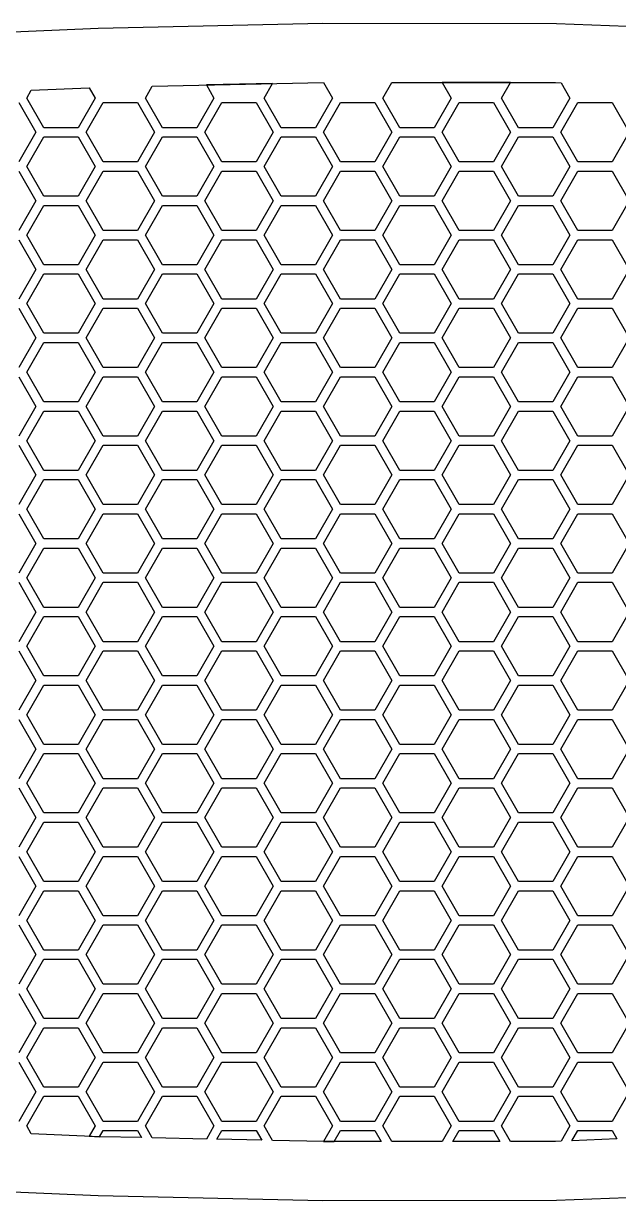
# Model space of a CAD drawing. Header units: metres. Extents: x -343 to 343, y -95 to 95.
# Drawn here: x 22.7 to 119.1, y -95.2 to 95.2 of the extents above; entities that cross this region are included whole.
import ezdxf

# ---------------------------------------------------------------- set-up
doc = ezdxf.new("R2010")
doc.units = ezdxf.units.M

msp = doc.modelspace()

# ---------------------------------------------------------------- linework, layer by layer
for p, q in [((71.2246, 95.2354), (34.8193, 94.4355)), ((109.014, 95.2119), (71.2246, 95.2354)), ((34.8193, 94.4355), (-1.42773, 92.8535)), ((147.888, 93.6064), (109.014, 95.2119)), ((23.2674, 83.1742), (23.9924, 84.4298)), ((23.9924, 84.4298), (33.3954, 84.8404)), ((33.3954, 84.8404), (34.3573, 83.1742)), ((42.4757, 83.1742), (43.5886, 85.1017)), ((43.5886, 85.1017), (71.3096, 85.7103)), ((63.0434, 85.5288), (52.3418, 85.2939)), ((52.3418, 85.2939), (53.5656, 83.1742)), ((61.6839, 83.1742), (63.0434, 85.5288)), ((71.3096, 85.7103), (72.7738, 83.1742)), ((80.8922, 83.1742), (82.353, 85.7043)), ((82.353, 85.7043), (108.851, 85.6885)), ((101.555, 85.6928), (90.5241, 85.6994)), ((90.5241, 85.6994), (91.9821, 83.1742)), ((100.1, 83.1742), (101.555, 85.6928)), ((108.851, 85.6885), (109.76, 85.6509)), ((109.76, 85.6509), (111.19, 83.1742)), ((21.9807, 82.4313), (24.7532, 77.6292)), ((26.0399, 78.3721), (23.2674, 83.1742)), ((34.3573, 83.1742), (31.5849, 78.3721)), ((32.8716, 77.6292), (35.644, 82.4313)), ((35.644, 82.4313), (41.189, 82.4313)), ((41.189, 82.4313), (43.9615, 77.6292)), ((45.2482, 78.3721), (42.4757, 83.1742)), ((53.5656, 83.1742), (50.7931, 78.3721)), ((52.0798, 77.6292), (54.8523, 82.4313)), ((54.8523, 82.4313), (60.3972, 82.4313)), ((60.3972, 82.4313), (63.1697, 77.6292)), ((64.4564, 78.3721), (61.6839, 83.1742)), ((72.7738, 83.1742), (70.0014, 78.3721)), ((71.2881, 77.6292), (74.0605, 82.4313)), ((74.0605, 82.4313), (79.6055, 82.4313)), ((79.6055, 82.4313), (82.378, 77.6292)), ((83.6647, 78.3721), (80.8922, 83.1742)), ((91.9821, 83.1742), (89.2096, 78.3721)), ((90.4963, 77.6292), (93.2688, 82.4313)), ((93.2688, 82.4313), (98.8138, 82.4313)), ((98.8138, 82.4313), (101.586, 77.6292)), ((102.873, 78.3721), (100.1, 83.1742)), ((111.19, 83.1742), (108.418, 78.3721)), ((109.705, 77.6292), (112.477, 82.4313)), ((112.477, 82.4313), (118.022, 82.4313)), ((118.022, 82.4313), (120.794, 77.6292)), ((31.5849, 78.3721), (26.0399, 78.3721)), ((50.7931, 78.3721), (45.2482, 78.3721)), ((70.0014, 78.3721), (64.4564, 78.3721)), ((89.2096, 78.3721), (83.6647, 78.3721)), ((108.418, 78.3721), (102.873, 78.3721)), ((24.7532, 77.6292), (21.9807, 72.8272)), ((23.2674, 72.0843), (26.0399, 76.8864)), ((26.0399, 76.8864), (31.5849, 76.8864)), ((31.5849, 76.8864), (34.3573, 72.0843)), ((35.644, 72.8272), (32.8716, 77.6292)), ((43.9615, 77.6292), (41.189, 72.8272)), ((42.4757, 72.0843), (45.2482, 76.8864)), ((45.2482, 76.8864), (50.7931, 76.8864)), ((50.7931, 76.8864), (53.5656, 72.0843)), ((54.8523, 72.8272), (52.0798, 77.6292)), ((63.1697, 77.6292), (60.3972, 72.8272)), ((61.6839, 72.0843), (64.4564, 76.8864)), ((64.4564, 76.8864), (70.0014, 76.8864)), ((70.0014, 76.8864), (72.7738, 72.0843)), ((74.0605, 72.8272), (71.2881, 77.6292)), ((82.378, 77.6292), (79.6055, 72.8272)), ((80.8922, 72.0843), (83.6647, 76.8864)), ((83.6647, 76.8864), (89.2096, 76.8864)), ((89.2096, 76.8864), (91.9821, 72.0843)), ((93.2688, 72.8272), (90.4963, 77.6292)), ((101.586, 77.6292), (98.8138, 72.8272)), ((100.1, 72.0843), (102.873, 76.8864)), ((102.873, 76.8864), (108.418, 76.8864)), ((108.418, 76.8864), (111.19, 72.0843)), ((112.477, 72.8272), (109.705, 77.6292)), ((120.794, 77.6292), (118.022, 72.8272)), ((41.189, 72.8272), (35.644, 72.8272)), ((60.3972, 72.8272), (54.8523, 72.8272)), ((79.6055, 72.8272), (74.0605, 72.8272)), ((98.8138, 72.8272), (93.2688, 72.8272)), ((118.022, 72.8272), (112.477, 72.8272)), ((21.9807, 71.3414), (24.7532, 66.5394)), ((26.0399, 67.2822), (23.2674, 72.0843)), ((34.3573, 72.0843), (31.5849, 67.2822)), ((32.8716, 66.5394), (35.644, 71.3414)), ((35.644, 71.3414), (41.189, 71.3414)), ((41.189, 71.3414), (43.9615, 66.5394)), ((45.2482, 67.2822), (42.4757, 72.0843)), ((53.5656, 72.0843), (50.7931, 67.2822)), ((52.0798, 66.5394), (54.8523, 71.3414)), ((54.8523, 71.3414), (60.3972, 71.3414)), ((60.3972, 71.3414), (63.1697, 66.5394)), ((64.4564, 67.2822), (61.6839, 72.0843)), ((72.7738, 72.0843), (70.0014, 67.2822)), ((71.2881, 66.5394), (74.0605, 71.3414)), ((74.0605, 71.3414), (79.6055, 71.3414)), ((79.6055, 71.3414), (82.378, 66.5394)), ((83.6647, 67.2822), (80.8922, 72.0843)), ((91.9821, 72.0843), (89.2096, 67.2822)), ((90.4963, 66.5394), (93.2688, 71.3414)), ((93.2688, 71.3414), (98.8138, 71.3414)), ((98.8138, 71.3414), (101.586, 66.5394)), ((102.873, 67.2822), (100.1, 72.0843)), ((111.19, 72.0843), (108.418, 67.2822)), ((109.705, 66.5394), (112.477, 71.3414)), ((112.477, 71.3414), (118.022, 71.3414)), ((118.022, 71.3414), (120.794, 66.5394)), ((31.5849, 67.2822), (26.0399, 67.2822)), ((50.7931, 67.2822), (45.2482, 67.2822)), ((70.0014, 67.2822), (64.4564, 67.2822)), ((89.2096, 67.2822), (83.6647, 67.2822)), ((108.418, 67.2822), (102.873, 67.2822)), ((24.7532, 66.5394), (21.9807, 61.7373)), ((23.2674, 60.9944), (26.0399, 65.7965)), ((26.0399, 65.7965), (31.5849, 65.7965)), ((31.5849, 65.7965), (34.3573, 60.9944)), ((35.644, 61.7373), (32.8716, 66.5394)), ((43.9615, 66.5394), (41.189, 61.7373)), ((42.4757, 60.9944), (45.2482, 65.7965)), ((45.2482, 65.7965), (50.7931, 65.7965)), ((50.7931, 65.7965), (53.5656, 60.9944)), ((54.8523, 61.7373), (52.0798, 66.5394)), ((63.1697, 66.5394), (60.3972, 61.7373)), ((61.6839, 60.9944), (64.4564, 65.7965)), ((64.4564, 65.7965), (70.0014, 65.7965)), ((70.0014, 65.7965), (72.7738, 60.9944)), ((74.0605, 61.7373), (71.2881, 66.5394)), ((82.378, 66.5394), (79.6055, 61.7373)), ((80.8922, 60.9944), (83.6647, 65.7965)), ((83.6647, 65.7965), (89.2096, 65.7965)), ((89.2096, 65.7965), (91.9821, 60.9944)), ((93.2688, 61.7373), (90.4963, 66.5394)), ((101.586, 66.5394), (98.8138, 61.7373)), ((100.1, 60.9944), (102.873, 65.7965)), ((102.873, 65.7965), (108.418, 65.7965)), ((108.418, 65.7965), (111.19, 60.9944)), ((112.477, 61.7373), (109.705, 66.5394)), ((120.794, 66.5394), (118.022, 61.7373)), ((26.0399, 56.1923), (23.2674, 60.9944)), ((34.3573, 60.9944), (31.5849, 56.1923)), ((41.189, 61.7373), (35.644, 61.7373)), ((45.2482, 56.1923), (42.4757, 60.9944)), ((53.5656, 60.9944), (50.7931, 56.1923)), ((60.3972, 61.7373), (54.8523, 61.7373)), ((64.4564, 56.1923), (61.6839, 60.9944)), ((72.7738, 60.9944), (70.0014, 56.1923)), ((79.6055, 61.7373), (74.0605, 61.7373)), ((83.6647, 56.1923), (80.8922, 60.9944)), ((91.9821, 60.9944), (89.2096, 56.1923)), ((98.8138, 61.7373), (93.2688, 61.7373)), ((102.873, 56.1923), (100.1, 60.9944)), ((111.19, 60.9944), (108.418, 56.1923)), ((118.022, 61.7373), (112.477, 61.7373)), ((21.9807, 60.2515), (24.7532, 55.4494)), ((32.8716, 55.4494), (35.644, 60.2515)), ((35.644, 60.2515), (41.189, 60.2515)), ((41.189, 60.2515), (43.9615, 55.4494)), ((52.0798, 55.4494), (54.8523, 60.2515)), ((54.8523, 60.2515), (60.3972, 60.2515)), ((60.3972, 60.2515), (63.1697, 55.4494)), ((71.2881, 55.4494), (74.0605, 60.2515)), ((74.0605, 60.2515), (79.6055, 60.2515)), ((79.6055, 60.2515), (82.378, 55.4494)), ((90.4963, 55.4494), (93.2688, 60.2515)), ((93.2688, 60.2515), (98.8138, 60.2515)), ((98.8138, 60.2515), (101.586, 55.4494)), ((109.705, 55.4494), (112.477, 60.2515)), ((112.477, 60.2515), (118.022, 60.2515)), ((118.022, 60.2515), (120.794, 55.4494)), ((24.7532, 55.4494), (21.9807, 50.6474)), ((31.5849, 56.1923), (26.0399, 56.1923)), ((35.644, 50.6474), (32.8716, 55.4494)), ((43.9615, 55.4494), (41.189, 50.6474)), ((50.7931, 56.1923), (45.2482, 56.1923)), ((54.8523, 50.6474), (52.0798, 55.4494)), ((63.1697, 55.4494), (60.3972, 50.6474)), ((70.0014, 56.1923), (64.4564, 56.1923)), ((74.0605, 50.6474), (71.2881, 55.4494)), ((82.378, 55.4494), (79.6055, 50.6474)), ((89.2096, 56.1923), (83.6647, 56.1923)), ((93.2688, 50.6474), (90.4963, 55.4494)), ((101.586, 55.4494), (98.8138, 50.6474)), ((108.418, 56.1923), (102.873, 56.1923)), ((112.477, 50.6474), (109.705, 55.4494)), ((120.794, 55.4494), (118.022, 50.6474)), ((23.2674, 49.9045), (26.0399, 54.7066)), ((26.0399, 54.7066), (31.5849, 54.7066)), ((31.5849, 54.7066), (34.3573, 49.9045)), ((42.4757, 49.9045), (45.2482, 54.7066)), ((45.2482, 54.7066), (50.7931, 54.7066)), ((50.7931, 54.7066), (53.5656, 49.9045)), ((61.6839, 49.9045), (64.4564, 54.7066)), ((64.4564, 54.7066), (70.0014, 54.7066)), ((70.0014, 54.7066), (72.7738, 49.9045)), ((80.8922, 49.9045), (83.6647, 54.7066)), ((83.6647, 54.7066), (89.2096, 54.7066)), ((89.2096, 54.7066), (91.9821, 49.9045)), ((100.1, 49.9045), (102.873, 54.7066)), ((102.873, 54.7066), (108.418, 54.7066)), ((108.418, 54.7066), (111.19, 49.9045)), ((26.0399, 45.1024), (23.2674, 49.9045)), ((34.3573, 49.9045), (31.5849, 45.1024)), ((41.189, 50.6474), (35.644, 50.6474)), ((45.2482, 45.1024), (42.4757, 49.9045)), ((53.5656, 49.9045), (50.7931, 45.1024)), ((60.3972, 50.6474), (54.8523, 50.6474)), ((64.4564, 45.1024), (61.6839, 49.9045)), ((72.7738, 49.9045), (70.0014, 45.1024)), ((79.6055, 50.6474), (74.0605, 50.6474)), ((83.6647, 45.1024), (80.8922, 49.9045)), ((91.9821, 49.9045), (89.2096, 45.1024)), ((98.8138, 50.6474), (93.2688, 50.6474)), ((102.873, 45.1024), (100.1, 49.9045)), ((111.19, 49.9045), (108.418, 45.1024)), ((118.022, 50.6474), (112.477, 50.6474)), ((21.9807, 49.1616), (24.7532, 44.3596)), ((32.8716, 44.3596), (35.644, 49.1616)), ((35.644, 49.1616), (41.189, 49.1616)), ((41.189, 49.1616), (43.9615, 44.3596)), ((52.0798, 44.3596), (54.8523, 49.1616)), ((54.8523, 49.1616), (60.3972, 49.1616)), ((60.3972, 49.1616), (63.1697, 44.3596)), ((71.2881, 44.3596), (74.0605, 49.1616)), ((74.0605, 49.1616), (79.6055, 49.1616)), ((79.6055, 49.1616), (82.378, 44.3596)), ((90.4963, 44.3596), (93.2688, 49.1616)), ((93.2688, 49.1616), (98.8138, 49.1616)), ((98.8138, 49.1616), (101.586, 44.3596)), ((109.705, 44.3596), (112.477, 49.1616)), ((112.477, 49.1616), (118.022, 49.1616)), ((118.022, 49.1616), (120.794, 44.3596)), ((24.7532, 44.3596), (21.9807, 39.5575)), ((31.5849, 45.1024), (26.0399, 45.1024)), ((35.644, 39.5575), (32.8716, 44.3596)), ((43.9615, 44.3596), (41.189, 39.5575)), ((50.7931, 45.1024), (45.2482, 45.1024)), ((54.8523, 39.5575), (52.0798, 44.3596)), ((63.1697, 44.3596), (60.3972, 39.5575)), ((70.0014, 45.1024), (64.4564, 45.1024)), ((74.0605, 39.5575), (71.2881, 44.3596)), ((82.378, 44.3596), (79.6055, 39.5575)), ((89.2096, 45.1024), (83.6647, 45.1024)), ((93.2688, 39.5575), (90.4963, 44.3596)), ((101.586, 44.3596), (98.8138, 39.5575)), ((108.418, 45.1024), (102.873, 45.1024)), ((112.477, 39.5575), (109.705, 44.3596)), ((120.794, 44.3596), (118.022, 39.5575)), ((23.2674, 38.8146), (26.0399, 43.6167)), ((26.0399, 43.6167), (31.5849, 43.6167)), ((31.5849, 43.6167), (34.3573, 38.8146)), ((42.4757, 38.8146), (45.2482, 43.6167)), ((45.2482, 43.6167), (50.7931, 43.6167)), ((50.7931, 43.6167), (53.5656, 38.8146)), ((61.6839, 38.8146), (64.4564, 43.6167)), ((64.4564, 43.6167), (70.0014, 43.6167)), ((70.0014, 43.6167), (72.7738, 38.8146)), ((80.8922, 38.8146), (83.6647, 43.6167)), ((83.6647, 43.6167), (89.2096, 43.6167)), ((89.2096, 43.6167), (91.9821, 38.8146)), ((100.1, 38.8146), (102.873, 43.6167)), ((102.873, 43.6167), (108.418, 43.6167)), ((108.418, 43.6167), (111.19, 38.8146)), ((26.0399, 34.0126), (23.2674, 38.8146)), ((34.3573, 38.8146), (31.5849, 34.0126)), ((41.189, 39.5575), (35.644, 39.5575)), ((45.2482, 34.0126), (42.4757, 38.8146)), ((53.5656, 38.8146), (50.7931, 34.0126)), ((60.3972, 39.5575), (54.8523, 39.5575)), ((64.4564, 34.0126), (61.6839, 38.8146)), ((72.7738, 38.8146), (70.0014, 34.0126)), ((79.6055, 39.5575), (74.0605, 39.5575)), ((83.6647, 34.0126), (80.8922, 38.8146)), ((91.9821, 38.8146), (89.2096, 34.0126)), ((98.8138, 39.5575), (93.2688, 39.5575)), ((102.873, 34.0126), (100.1, 38.8146)), ((111.19, 38.8146), (108.418, 34.0126)), ((118.022, 39.5575), (112.477, 39.5575)), ((21.9807, 38.0717), (24.7532, 33.2697)), ((32.8716, 33.2697), (35.644, 38.0717)), ((35.644, 38.0717), (41.189, 38.0717)), ((41.189, 38.0717), (43.9615, 33.2697)), ((52.0798, 33.2697), (54.8523, 38.0717)), ((54.8523, 38.0717), (60.3972, 38.0717)), ((60.3972, 38.0717), (63.1697, 33.2697)), ((71.2881, 33.2697), (74.0605, 38.0717)), ((74.0605, 38.0717), (79.6055, 38.0717)), ((79.6055, 38.0717), (82.378, 33.2697)), ((90.4963, 33.2697), (93.2688, 38.0717)), ((93.2688, 38.0717), (98.8138, 38.0717)), ((98.8138, 38.0717), (101.586, 33.2697)), ((109.705, 33.2697), (112.477, 38.0717)), ((112.477, 38.0717), (118.022, 38.0717)), ((118.022, 38.0717), (120.794, 33.2697)), ((24.7532, 33.2697), (21.9807, 28.4676)), ((23.2674, 27.7247), (26.0399, 32.5268)), ((31.5849, 34.0126), (26.0399, 34.0126)), ((26.0399, 32.5268), (31.5849, 32.5268)), ((31.5849, 32.5268), (34.3573, 27.7247)), ((35.644, 28.4676), (32.8716, 33.2697)), ((43.9615, 33.2697), (41.189, 28.4676)), ((42.4757, 27.7247), (45.2482, 32.5268)), ((50.7931, 34.0126), (45.2482, 34.0126)), ((45.2482, 32.5268), (50.7931, 32.5268)), ((50.7931, 32.5268), (53.5656, 27.7247)), ((54.8523, 28.4676), (52.0798, 33.2697)), ((63.1697, 33.2697), (60.3972, 28.4676)), ((61.6839, 27.7247), (64.4564, 32.5268)), ((70.0014, 34.0126), (64.4564, 34.0126)), ((64.4564, 32.5268), (70.0014, 32.5268)), ((70.0014, 32.5268), (72.7738, 27.7247)), ((74.0605, 28.4676), (71.2881, 33.2697)), ((82.378, 33.2697), (79.6055, 28.4676)), ((80.8922, 27.7247), (83.6647, 32.5268)), ((89.2096, 34.0126), (83.6647, 34.0126)), ((83.6647, 32.5268), (89.2096, 32.5268)), ((89.2096, 32.5268), (91.9821, 27.7247)), ((93.2688, 28.4676), (90.4963, 33.2697)), ((101.586, 33.2697), (98.8138, 28.4676)), ((100.1, 27.7247), (102.873, 32.5268)), ((108.418, 34.0126), (102.873, 34.0126)), ((102.873, 32.5268), (108.418, 32.5268)), ((108.418, 32.5268), (111.19, 27.7247)), ((112.477, 28.4676), (109.705, 33.2697)), ((120.794, 33.2697), (118.022, 28.4676)), ((21.9807, 26.9818), (24.7532, 22.1798)), ((26.0399, 22.9227), (23.2674, 27.7247)), ((34.3573, 27.7247), (31.5849, 22.9227)), ((32.8716, 22.1798), (35.644, 26.9818)), ((41.189, 28.4676), (35.644, 28.4676)), ((35.644, 26.9818), (41.189, 26.9818)), ((41.189, 26.9818), (43.9615, 22.1798)), ((45.2482, 22.9227), (42.4757, 27.7247)), ((53.5656, 27.7247), (50.7931, 22.9227)), ((52.0798, 22.1798), (54.8523, 26.9818)), ((60.3972, 28.4676), (54.8523, 28.4676)), ((54.8523, 26.9818), (60.3972, 26.9818)), ((60.3972, 26.9818), (63.1697, 22.1798)), ((64.4564, 22.9227), (61.6839, 27.7247)), ((72.7738, 27.7247), (70.0014, 22.9227)), ((71.2881, 22.1798), (74.0605, 26.9818)), ((79.6055, 28.4676), (74.0605, 28.4676)), ((74.0605, 26.9818), (79.6055, 26.9818)), ((79.6055, 26.9818), (82.378, 22.1798)), ((83.6647, 22.9227), (80.8922, 27.7247)), ((91.9821, 27.7247), (89.2096, 22.9227)), ((90.4963, 22.1798), (93.2688, 26.9818)), ((98.8138, 28.4676), (93.2688, 28.4676)), ((93.2688, 26.9818), (98.8138, 26.9818)), ((98.8138, 26.9818), (101.586, 22.1798)), ((102.873, 22.9227), (100.1, 27.7247)), ((111.19, 27.7247), (108.418, 22.9227)), ((109.705, 22.1798), (112.477, 26.9818)), ((118.022, 28.4676), (112.477, 28.4676)), ((112.477, 26.9818), (118.022, 26.9818)), ((118.022, 26.9818), (120.794, 22.1798)), ((31.5849, 22.9227), (26.0399, 22.9227)), ((50.7931, 22.9227), (45.2482, 22.9227)), ((70.0014, 22.9227), (64.4564, 22.9227)), ((89.2096, 22.9227), (83.6647, 22.9227)), ((108.418, 22.9227), (102.873, 22.9227)), ((24.7532, 22.1798), (21.9807, 17.3777)), ((23.2674, 16.6348), (26.0399, 21.4369)), ((26.0399, 21.4369), (31.5849, 21.4369)), ((31.5849, 21.4369), (34.3573, 16.6348)), ((35.644, 17.3777), (32.8716, 22.1798)), ((43.9615, 22.1798), (41.189, 17.3777)), ((42.4757, 16.6348), (45.2482, 21.4369)), ((45.2482, 21.4369), (50.7931, 21.4369)), ((50.7931, 21.4369), (53.5656, 16.6348)), ((54.8523, 17.3777), (52.0798, 22.1798)), ((63.1697, 22.1798), (60.3972, 17.3777)), ((61.6839, 16.6348), (64.4564, 21.4369)), ((64.4564, 21.4369), (70.0014, 21.4369)), ((70.0014, 21.4369), (72.7738, 16.6348)), ((74.0605, 17.3777), (71.2881, 22.1798)), ((82.378, 22.1798), (79.6055, 17.3777)), ((80.8922, 16.6348), (83.6647, 21.4369)), ((83.6647, 21.4369), (89.2096, 21.4369)), ((89.2096, 21.4369), (91.9821, 16.6348)), ((93.2688, 17.3777), (90.4963, 22.1798)), ((101.586, 22.1798), (98.8138, 17.3777)), ((100.1, 16.6348), (102.873, 21.4369)), ((102.873, 21.4369), (108.418, 21.4369)), ((108.418, 21.4369), (111.19, 16.6348)), ((112.477, 17.3777), (109.705, 22.1798)), ((120.794, 22.1798), (118.022, 17.3777)), ((41.189, 17.3777), (35.644, 17.3777)), ((60.3972, 17.3777), (54.8523, 17.3777)), ((79.6055, 17.3777), (74.0605, 17.3777)), ((98.8138, 17.3777), (93.2688, 17.3777)), ((118.022, 17.3777), (112.477, 17.3777)), ((21.9807, 15.892), (24.7532, 11.0899)), ((26.0399, 11.8328), (23.2674, 16.6348)), ((34.3573, 16.6348), (31.5849, 11.8328)), ((32.8716, 11.0899), (35.644, 15.892)), ((35.644, 15.892), (41.189, 15.892)), ((41.189, 15.892), (43.9615, 11.0899)), ((45.2482, 11.8328), (42.4757, 16.6348)), ((53.5656, 16.6348), (50.7931, 11.8328)), ((52.0798, 11.0899), (54.8523, 15.892)), ((54.8523, 15.892), (60.3972, 15.892)), ((60.3972, 15.892), (63.1697, 11.0899)), ((64.4564, 11.8328), (61.6839, 16.6348)), ((72.7738, 16.6348), (70.0014, 11.8328)), ((71.2881, 11.0899), (74.0605, 15.892)), ((74.0605, 15.892), (79.6055, 15.892)), ((79.6055, 15.892), (82.378, 11.0899)), ((83.6647, 11.8328), (80.8922, 16.6348)), ((91.9821, 16.6348), (89.2096, 11.8328)), ((90.4963, 11.0899), (93.2688, 15.892)), ((93.2688, 15.892), (98.8138, 15.892)), ((98.8138, 15.892), (101.586, 11.0899)), ((102.873, 11.8328), (100.1, 16.6348)), ((111.19, 16.6348), (108.418, 11.8328)), ((109.705, 11.0899), (112.477, 15.892)), ((112.477, 15.892), (118.022, 15.892)), ((118.022, 15.892), (120.794, 11.0899)), ((31.5849, 11.8328), (26.0399, 11.8328)), ((50.7931, 11.8328), (45.2482, 11.8328)), ((70.0014, 11.8328), (64.4564, 11.8328)), ((89.2096, 11.8328), (83.6647, 11.8328)), ((108.418, 11.8328), (102.873, 11.8328)), ((24.7532, 11.0899), (21.9807, 6.28783)), ((23.2674, 5.54494), (26.0399, 10.347)), ((26.0399, 10.347), (31.5849, 10.347)), ((31.5849, 10.347), (34.3573, 5.54494)), ((35.644, 6.28783), (32.8716, 11.0899)), ((43.9615, 11.0899), (41.189, 6.28783)), ((42.4757, 5.54494), (45.2482, 10.347)), ((45.2482, 10.347), (50.7931, 10.347)), ((50.7931, 10.347), (53.5656, 5.54494)), ((54.8523, 6.28783), (52.0798, 11.0899)), ((63.1697, 11.0899), (60.3972, 6.28783)), ((61.6839, 5.54494), (64.4564, 10.347)), ((64.4564, 10.347), (70.0014, 10.347)), ((70.0014, 10.347), (72.7738, 5.54494)), ((74.0605, 6.28783), (71.2881, 11.0899)), ((82.378, 11.0899), (79.6055, 6.28783)), ((80.8922, 5.54494), (83.6647, 10.347)), ((83.6647, 10.347), (89.2096, 10.347)), ((89.2096, 10.347), (91.9821, 5.54494)), ((93.2688, 6.28783), (90.4963, 11.0899)), ((101.586, 11.0899), (98.8138, 6.28783)), ((100.1, 5.54494), (102.873, 10.347)), ((102.873, 10.347), (108.418, 10.347)), ((108.418, 10.347), (111.19, 5.54494)), ((112.477, 6.28783), (109.705, 11.0899)), ((120.794, 11.0899), (118.022, 6.28783)), ((41.189, 6.28783), (35.644, 6.28783)), ((60.3972, 6.28783), (54.8523, 6.28783)), ((79.6055, 6.28783), (74.0605, 6.28783)), ((98.8138, 6.28783), (93.2688, 6.28783)), ((118.022, 6.28783), (112.477, 6.28783)), ((21.9807, 4.80206), (24.7532, 0)), ((26.0399, 0.74287), (23.2674, 5.54494)), ((34.3573, 5.54494), (31.5849, 0.74287)), ((32.8716, 0), (35.644, 4.80206)), ((35.644, 4.80206), (41.189, 4.80206)), ((41.189, 4.80206), (43.9615, 0)), ((45.2482, 0.74287), (42.4757, 5.54494)), ((53.5656, 5.54494), (50.7931, 0.74287)), ((52.0798, 0), (54.8523, 4.80206)), ((54.8523, 4.80206), (60.3972, 4.80206)), ((60.3972, 4.80206), (63.1697, 0)), ((64.4564, 0.74287), (61.6839, 5.54494)), ((72.7738, 5.54494), (70.0014, 0.74287)), ((71.2881, 0), (74.0605, 4.80206)), ((74.0605, 4.80206), (79.6055, 4.80206)), ((79.6055, 4.80206), (82.378, 0)), ((83.6647, 0.74287), (80.8922, 5.54494)), ((91.9821, 5.54494), (89.2096, 0.74287)), ((90.4963, 0), (93.2688, 4.80206)), ((93.2688, 4.80206), (98.8138, 4.80206)), ((98.8138, 4.80206), (101.586, 0)), ((102.873, 0.74287), (100.1, 5.54494)), ((111.19, 5.54494), (108.418, 0.74287)), ((109.705, 0), (112.477, 4.80206)), ((112.477, 4.80206), (118.022, 4.80206)), ((118.022, 4.80206), (120.794, 0)), ((24.7532, 0), (21.9807, -4.80206)), ((31.5849, 0.74287), (26.0399, 0.74287)), ((35.644, -4.80206), (32.8716, 0)), ((43.9615, 0), (41.189, -4.80206)), ((50.7931, 0.74287), (45.2482, 0.74287)), ((54.8523, -4.80206), (52.0798, 0)), ((63.1697, 0), (60.3972, -4.80206)), ((70.0014, 0.74287), (64.4564, 0.74287)), ((74.0605, -4.80206), (71.2881, 0)), ((82.378, 0), (79.6055, -4.80206)), ((89.2096, 0.74287), (83.6647, 0.74287)), ((93.2688, -4.80206), (90.4963, 0)), ((101.586, 0), (98.8138, -4.80206)), ((108.418, 0.74287), (102.873, 0.74287)), ((112.477, -4.80206), (109.705, 0)), ((120.794, 0), (118.022, -4.80206)), ((23.2674, -5.54494), (26.0399, -0.74287)), ((26.0399, -0.74287), (31.5849, -0.74287)), ((31.5849, -0.74287), (34.3573, -5.54494)), ((42.4757, -5.54494), (45.2482, -0.74287)), ((45.2482, -0.74287), (50.7931, -0.74287)), ((50.7931, -0.74287), (53.5656, -5.54494)), ((61.6839, -5.54494), (64.4564, -0.74287)), ((64.4564, -0.74287), (70.0014, -0.74287)), ((70.0014, -0.74287), (72.7738, -5.54494)), ((80.8922, -5.54494), (83.6647, -0.74287)), ((83.6647, -0.74287), (89.2096, -0.74287)), ((89.2096, -0.74287), (91.9821, -5.54494)), ((100.1, -5.54494), (102.873, -0.74287)), ((102.873, -0.74287), (108.418, -0.74287)), ((108.418, -0.74287), (111.19, -5.54494)), ((26.0399, -10.347), (23.2674, -5.54494)), ((34.3573, -5.54494), (31.5849, -10.347)), ((41.189, -4.80206), (35.644, -4.80206)), ((45.2482, -10.347), (42.4757, -5.54494)), ((53.5656, -5.54494), (50.7931, -10.347)), ((60.3972, -4.80206), (54.8523, -4.80206)), ((64.4564, -10.347), (61.6839, -5.54494)), ((72.7738, -5.54494), (70.0014, -10.347)), ((79.6055, -4.80206), (74.0605, -4.80206)), ((83.6647, -10.347), (80.8922, -5.54494)), ((91.9821, -5.54494), (89.2096, -10.347)), ((98.8138, -4.80206), (93.2688, -4.80206)), ((102.873, -10.347), (100.1, -5.54494)), ((111.19, -5.54494), (108.418, -10.347)), ((118.022, -4.80206), (112.477, -4.80206)), ((21.9807, -6.28783), (24.7532, -11.0899)), ((32.8716, -11.0899), (35.644, -6.28783)), ((35.644, -6.28783), (41.189, -6.28783)), ((41.189, -6.28783), (43.9615, -11.0899)), ((52.0798, -11.0899), (54.8523, -6.28783)), ((54.8523, -6.28783), (60.3972, -6.28783)), ((60.3972, -6.28783), (63.1697, -11.0899)), ((71.2881, -11.0899), (74.0605, -6.28783)), ((74.0605, -6.28783), (79.6055, -6.28783)), ((79.6055, -6.28783), (82.378, -11.0899)), ((90.4963, -11.0899), (93.2688, -6.28783)), ((93.2688, -6.28783), (98.8138, -6.28783)), ((98.8138, -6.28783), (101.586, -11.0899)), ((109.705, -11.0899), (112.477, -6.28783)), ((112.477, -6.28783), (118.022, -6.28783)), ((118.022, -6.28783), (120.794, -11.0899)), ((24.7532, -11.0899), (21.9807, -15.892)), ((31.5849, -10.347), (26.0399, -10.347)), ((35.644, -15.892), (32.8716, -11.0899)), ((43.9615, -11.0899), (41.189, -15.892)), ((50.7931, -10.347), (45.2482, -10.347)), ((54.8523, -15.892), (52.0798, -11.0899)), ((63.1697, -11.0899), (60.3972, -15.892)), ((70.0014, -10.347), (64.4564, -10.347)), ((74.0605, -15.892), (71.2881, -11.0899)), ((82.378, -11.0899), (79.6055, -15.892)), ((89.2096, -10.347), (83.6647, -10.347)), ((93.2688, -15.892), (90.4963, -11.0899)), ((101.586, -11.0899), (98.8138, -15.892)), ((108.418, -10.347), (102.873, -10.347)), ((112.477, -15.892), (109.705, -11.0899)), ((120.794, -11.0899), (118.022, -15.892)), ((23.2674, -16.6348), (26.0399, -11.8328)), ((26.0399, -11.8328), (31.5849, -11.8328)), ((31.5849, -11.8328), (34.3573, -16.6348)), ((42.4757, -16.6348), (45.2482, -11.8328)), ((45.2482, -11.8328), (50.7931, -11.8328)), ((50.7931, -11.8328), (53.5656, -16.6348)), ((61.6839, -16.6348), (64.4564, -11.8328)), ((64.4564, -11.8328), (70.0014, -11.8328)), ((70.0014, -11.8328), (72.7738, -16.6348)), ((80.8922, -16.6348), (83.6647, -11.8328)), ((83.6647, -11.8328), (89.2096, -11.8328)), ((89.2096, -11.8328), (91.9821, -16.6348)), ((100.1, -16.6348), (102.873, -11.8328)), ((102.873, -11.8328), (108.418, -11.8328)), ((108.418, -11.8328), (111.19, -16.6348)), ((26.0399, -21.4369), (23.2674, -16.6348)), ((34.3573, -16.6348), (31.5849, -21.4369)), ((41.189, -15.892), (35.644, -15.892)), ((45.2482, -21.4369), (42.4757, -16.6348)), ((53.5656, -16.6348), (50.7931, -21.4369)), ((60.3972, -15.892), (54.8523, -15.892)), ((64.4564, -21.4369), (61.6839, -16.6348)), ((72.7738, -16.6348), (70.0014, -21.4369)), ((79.6055, -15.892), (74.0605, -15.892)), ((83.6647, -21.4369), (80.8922, -16.6348)), ((91.9821, -16.6348), (89.2096, -21.4369)), ((98.8138, -15.892), (93.2688, -15.892)), ((102.873, -21.4369), (100.1, -16.6348)), ((111.19, -16.6348), (108.418, -21.4369)), ((118.022, -15.892), (112.477, -15.892)), ((21.9807, -17.3777), (24.7532, -22.1798)), ((32.8716, -22.1798), (35.644, -17.3777)), ((35.644, -17.3777), (41.189, -17.3777)), ((41.189, -17.3777), (43.9615, -22.1798)), ((52.0798, -22.1798), (54.8523, -17.3777)), ((54.8523, -17.3777), (60.3972, -17.3777)), ((60.3972, -17.3777), (63.1697, -22.1798)), ((71.2881, -22.1798), (74.0605, -17.3777)), ((74.0605, -17.3777), (79.6055, -17.3777)), ((79.6055, -17.3777), (82.378, -22.1798)), ((90.4963, -22.1798), (93.2688, -17.3777)), ((93.2688, -17.3777), (98.8138, -17.3777)), ((98.8138, -17.3777), (101.586, -22.1798)), ((109.705, -22.1798), (112.477, -17.3777)), ((112.477, -17.3777), (118.022, -17.3777)), ((118.022, -17.3777), (120.794, -22.1798)), ((24.7532, -22.1798), (21.9807, -26.9818)), ((31.5849, -21.4369), (26.0399, -21.4369)), ((35.644, -26.9818), (32.8716, -22.1798)), ((43.9615, -22.1798), (41.189, -26.9818)), ((50.7931, -21.4369), (45.2482, -21.4369)), ((54.8523, -26.9818), (52.0798, -22.1798)), ((63.1697, -22.1798), (60.3972, -26.9818)), ((70.0014, -21.4369), (64.4564, -21.4369)), ((74.0605, -26.9818), (71.2881, -22.1798)), ((82.378, -22.1798), (79.6055, -26.9818)), ((89.2096, -21.4369), (83.6647, -21.4369)), ((93.2688, -26.9818), (90.4963, -22.1798)), ((101.586, -22.1798), (98.8138, -26.9818)), ((108.418, -21.4369), (102.873, -21.4369)), ((112.477, -26.9818), (109.705, -22.1798)), ((120.794, -22.1798), (118.022, -26.9818)), ((23.2674, -27.7247), (26.0399, -22.9227)), ((26.0399, -22.9227), (31.5849, -22.9227)), ((31.5849, -22.9227), (34.3573, -27.7247)), ((42.4757, -27.7247), (45.2482, -22.9227)), ((45.2482, -22.9227), (50.7931, -22.9227)), ((50.7931, -22.9227), (53.5656, -27.7247)), ((61.6839, -27.7247), (64.4564, -22.9227)), ((64.4564, -22.9227), (70.0014, -22.9227)), ((70.0014, -22.9227), (72.7738, -27.7247)), ((80.8922, -27.7247), (83.6647, -22.9227)), ((83.6647, -22.9227), (89.2096, -22.9227)), ((89.2096, -22.9227), (91.9821, -27.7247)), ((100.1, -27.7247), (102.873, -22.9227)), ((102.873, -22.9227), (108.418, -22.9227)), ((108.418, -22.9227), (111.19, -27.7247)), ((21.9807, -28.4676), (24.7532, -33.2697)), ((26.0399, -32.5268), (23.2674, -27.7247)), ((34.3573, -27.7247), (31.5849, -32.5268)), ((32.8716, -33.2697), (35.644, -28.4676)), ((41.189, -26.9818), (35.644, -26.9818)), ((35.644, -28.4676), (41.189, -28.4676)), ((41.189, -28.4676), (43.9615, -33.2697)), ((45.2482, -32.5268), (42.4757, -27.7247)), ((53.5656, -27.7247), (50.7931, -32.5268)), ((52.0798, -33.2697), (54.8523, -28.4676)), ((60.3972, -26.9818), (54.8523, -26.9818)), ((54.8523, -28.4676), (60.3972, -28.4676)), ((60.3972, -28.4676), (63.1697, -33.2697)), ((64.4564, -32.5268), (61.6839, -27.7247)), ((72.7738, -27.7247), (70.0014, -32.5268)), ((71.2881, -33.2697), (74.0605, -28.4676)), ((79.6055, -26.9818), (74.0605, -26.9818)), ((74.0605, -28.4676), (79.6055, -28.4676)), ((79.6055, -28.4676), (82.378, -33.2697)), ((83.6647, -32.5268), (80.8922, -27.7247)), ((91.9821, -27.7247), (89.2096, -32.5268)), ((90.4963, -33.2697), (93.2688, -28.4676)), ((98.8138, -26.9818), (93.2688, -26.9818)), ((93.2688, -28.4676), (98.8138, -28.4676)), ((98.8138, -28.4676), (101.586, -33.2697)), ((102.873, -32.5268), (100.1, -27.7247)), ((111.19, -27.7247), (108.418, -32.5268)), ((109.705, -33.2697), (112.477, -28.4676)), ((118.022, -26.9818), (112.477, -26.9818)), ((112.477, -28.4676), (118.022, -28.4676)), ((118.022, -28.4676), (120.794, -33.2697)), ((24.7532, -33.2697), (21.9807, -38.0717)), ((23.2674, -38.8146), (26.0399, -34.0126)), ((31.5849, -32.5268), (26.0399, -32.5268)), ((26.0399, -34.0126), (31.5849, -34.0126)), ((31.5849, -34.0126), (34.3573, -38.8146)), ((35.644, -38.0717), (32.8716, -33.2697)), ((43.9615, -33.2697), (41.189, -38.0717)), ((42.4757, -38.8146), (45.2482, -34.0126)), ((50.7931, -32.5268), (45.2482, -32.5268)), ((45.2482, -34.0126), (50.7931, -34.0126)), ((50.7931, -34.0126), (53.5656, -38.8146)), ((54.8523, -38.0717), (52.0798, -33.2697)), ((63.1697, -33.2697), (60.3972, -38.0717)), ((61.6839, -38.8146), (64.4564, -34.0126)), ((70.0014, -32.5268), (64.4564, -32.5268)), ((64.4564, -34.0126), (70.0014, -34.0126)), ((70.0014, -34.0126), (72.7738, -38.8146)), ((74.0605, -38.0717), (71.2881, -33.2697)), ((82.378, -33.2697), (79.6055, -38.0717)), ((80.8922, -38.8146), (83.6647, -34.0126)), ((89.2096, -32.5268), (83.6647, -32.5268)), ((83.6647, -34.0126), (89.2096, -34.0126)), ((89.2096, -34.0126), (91.9821, -38.8146)), ((93.2688, -38.0717), (90.4963, -33.2697)), ((101.586, -33.2697), (98.8138, -38.0717)), ((100.1, -38.8146), (102.873, -34.0126)), ((108.418, -32.5268), (102.873, -32.5268)), ((102.873, -34.0126), (108.418, -34.0126)), ((108.418, -34.0126), (111.19, -38.8146)), ((112.477, -38.0717), (109.705, -33.2697)), ((120.794, -33.2697), (118.022, -38.0717)), ((41.189, -38.0717), (35.644, -38.0717)), ((60.3972, -38.0717), (54.8523, -38.0717)), ((79.6055, -38.0717), (74.0605, -38.0717)), ((98.8138, -38.0717), (93.2688, -38.0717)), ((118.022, -38.0717), (112.477, -38.0717)), ((21.9807, -39.5575), (24.7532, -44.3596)), ((26.0399, -43.6167), (23.2674, -38.8146)), ((34.3573, -38.8146), (31.5849, -43.6167)), ((32.8716, -44.3596), (35.644, -39.5575)), ((35.644, -39.5575), (41.189, -39.5575)), ((41.189, -39.5575), (43.9615, -44.3596)), ((45.2482, -43.6167), (42.4757, -38.8146)), ((53.5656, -38.8146), (50.7931, -43.6167)), ((52.0798, -44.3596), (54.8523, -39.5575)), ((54.8523, -39.5575), (60.3972, -39.5575)), ((60.3972, -39.5575), (63.1697, -44.3596)), ((64.4564, -43.6167), (61.6839, -38.8146)), ((72.7738, -38.8146), (70.0014, -43.6167)), ((71.2881, -44.3596), (74.0605, -39.5575)), ((74.0605, -39.5575), (79.6055, -39.5575)), ((79.6055, -39.5575), (82.378, -44.3596)), ((83.6647, -43.6167), (80.8922, -38.8146)), ((91.9821, -38.8146), (89.2096, -43.6167)), ((90.4963, -44.3596), (93.2688, -39.5575)), ((93.2688, -39.5575), (98.8138, -39.5575)), ((98.8138, -39.5575), (101.586, -44.3596)), ((102.873, -43.6167), (100.1, -38.8146)), ((111.19, -38.8146), (108.418, -43.6167)), ((109.705, -44.3596), (112.477, -39.5575)), ((112.477, -39.5575), (118.022, -39.5575)), ((118.022, -39.5575), (120.794, -44.3596)), ((31.5849, -43.6167), (26.0399, -43.6167)), ((50.7931, -43.6167), (45.2482, -43.6167)), ((70.0014, -43.6167), (64.4564, -43.6167)), ((89.2096, -43.6167), (83.6647, -43.6167)), ((108.418, -43.6167), (102.873, -43.6167)), ((24.7532, -44.3596), (21.9807, -49.1616)), ((23.2674, -49.9045), (26.0399, -45.1024)), ((26.0399, -45.1024), (31.5849, -45.1024)), ((31.5849, -45.1024), (34.3573, -49.9045)), ((35.644, -49.1616), (32.8716, -44.3596)), ((43.9615, -44.3596), (41.189, -49.1616)), ((42.4757, -49.9045), (45.2482, -45.1024)), ((45.2482, -45.1024), (50.7931, -45.1024)), ((50.7931, -45.1024), (53.5656, -49.9045)), ((54.8523, -49.1616), (52.0798, -44.3596)), ((63.1697, -44.3596), (60.3972, -49.1616)), ((61.6839, -49.9045), (64.4564, -45.1024)), ((64.4564, -45.1024), (70.0014, -45.1024)), ((70.0014, -45.1024), (72.7738, -49.9045)), ((74.0605, -49.1616), (71.2881, -44.3596)), ((82.378, -44.3596), (79.6055, -49.1616)), ((80.8922, -49.9045), (83.6647, -45.1024)), ((83.6647, -45.1024), (89.2096, -45.1024)), ((89.2096, -45.1024), (91.9821, -49.9045)), ((93.2688, -49.1616), (90.4963, -44.3596)), ((101.586, -44.3596), (98.8138, -49.1616)), ((100.1, -49.9045), (102.873, -45.1024)), ((102.873, -45.1024), (108.418, -45.1024)), ((108.418, -45.1024), (111.19, -49.9045)), ((112.477, -49.1616), (109.705, -44.3596)), ((120.794, -44.3596), (118.022, -49.1616)), ((41.189, -49.1616), (35.644, -49.1616)), ((60.3972, -49.1616), (54.8523, -49.1616)), ((79.6055, -49.1616), (74.0605, -49.1616)), ((98.8138, -49.1616), (93.2688, -49.1616)), ((118.022, -49.1616), (112.477, -49.1616)), ((21.9807, -50.6474), (24.7532, -55.4494)), ((26.0399, -54.7066), (23.2674, -49.9045)), ((34.3573, -49.9045), (31.5849, -54.7066)), ((32.8716, -55.4494), (35.644, -50.6474)), ((35.644, -50.6474), (41.189, -50.6474)), ((41.189, -50.6474), (43.9615, -55.4494)), ((45.2482, -54.7066), (42.4757, -49.9045)), ((53.5656, -49.9045), (50.7931, -54.7066)), ((52.0798, -55.4494), (54.8523, -50.6474)), ((54.8523, -50.6474), (60.3972, -50.6474)), ((60.3972, -50.6474), (63.1697, -55.4494)), ((64.4564, -54.7066), (61.6839, -49.9045)), ((72.7738, -49.9045), (70.0014, -54.7066)), ((71.2881, -55.4494), (74.0605, -50.6474)), ((74.0605, -50.6474), (79.6055, -50.6474)), ((79.6055, -50.6474), (82.378, -55.4494)), ((83.6647, -54.7066), (80.8922, -49.9045)), ((91.9821, -49.9045), (89.2096, -54.7066)), ((90.4963, -55.4494), (93.2688, -50.6474)), ((93.2688, -50.6474), (98.8138, -50.6474)), ((98.8138, -50.6474), (101.586, -55.4494)), ((102.873, -54.7066), (100.1, -49.9045)), ((111.19, -49.9045), (108.418, -54.7066)), ((109.705, -55.4494), (112.477, -50.6474)), ((112.477, -50.6474), (118.022, -50.6474)), ((118.022, -50.6474), (120.794, -55.4494)), ((31.5849, -54.7066), (26.0399, -54.7066)), ((50.7931, -54.7066), (45.2482, -54.7066)), ((70.0014, -54.7066), (64.4564, -54.7066)), ((89.2096, -54.7066), (83.6647, -54.7066)), ((108.418, -54.7066), (102.873, -54.7066)), ((24.7532, -55.4494), (21.9807, -60.2515)), ((23.2674, -60.9944), (26.0399, -56.1923)), ((26.0399, -56.1923), (31.5849, -56.1923)), ((31.5849, -56.1923), (34.3573, -60.9944)), ((35.644, -60.2515), (32.8716, -55.4494)), ((43.9615, -55.4494), (41.189, -60.2515)), ((42.4757, -60.9944), (45.2482, -56.1923)), ((45.2482, -56.1923), (50.7931, -56.1923)), ((50.7931, -56.1923), (53.5656, -60.9944)), ((54.8523, -60.2515), (52.0798, -55.4494)), ((63.1697, -55.4494), (60.3972, -60.2515)), ((61.6839, -60.9944), (64.4564, -56.1923)), ((64.4564, -56.1923), (70.0014, -56.1923)), ((70.0014, -56.1923), (72.7738, -60.9944)), ((74.0605, -60.2515), (71.2881, -55.4494)), ((82.378, -55.4494), (79.6055, -60.2515)), ((80.8922, -60.9944), (83.6647, -56.1923)), ((83.6647, -56.1923), (89.2096, -56.1923)), ((89.2096, -56.1923), (91.9821, -60.9944)), ((93.2688, -60.2515), (90.4963, -55.4494)), ((101.586, -55.4494), (98.8138, -60.2515)), ((100.1, -60.9944), (102.873, -56.1923)), ((102.873, -56.1923), (108.418, -56.1923)), ((108.418, -56.1923), (111.19, -60.9944)), ((112.477, -60.2515), (109.705, -55.4494)), ((120.794, -55.4494), (118.022, -60.2515)), ((41.189, -60.2515), (35.644, -60.2515)), ((60.3972, -60.2515), (54.8523, -60.2515)), ((79.6055, -60.2515), (74.0605, -60.2515)), ((98.8138, -60.2515), (93.2688, -60.2515)), ((118.022, -60.2515), (112.477, -60.2515)), ((21.9807, -61.7373), (24.7532, -66.5394)), ((26.0399, -65.7965), (23.2674, -60.9944)), ((34.3573, -60.9944), (31.5849, -65.7965)), ((32.8716, -66.5394), (35.644, -61.7373)), ((35.644, -61.7373), (41.189, -61.7373)), ((41.189, -61.7373), (43.9615, -66.5394)), ((45.2482, -65.7965), (42.4757, -60.9944)), ((53.5656, -60.9944), (50.7931, -65.7965)), ((52.0798, -66.5394), (54.8523, -61.7373)), ((54.8523, -61.7373), (60.3972, -61.7373)), ((60.3972, -61.7373), (63.1697, -66.5394)), ((64.4564, -65.7965), (61.6839, -60.9944)), ((72.7738, -60.9944), (70.0014, -65.7965)), ((71.2881, -66.5394), (74.0605, -61.7373)), ((74.0605, -61.7373), (79.6055, -61.7373)), ((79.6055, -61.7373), (82.378, -66.5394)), ((83.6647, -65.7965), (80.8922, -60.9944)), ((91.9821, -60.9944), (89.2096, -65.7965)), ((90.4963, -66.5394), (93.2688, -61.7373)), ((93.2688, -61.7373), (98.8138, -61.7373)), ((98.8138, -61.7373), (101.586, -66.5394)), ((102.873, -65.7965), (100.1, -60.9944)), ((111.19, -60.9944), (108.418, -65.7965)), ((109.705, -66.5394), (112.477, -61.7373)), ((112.477, -61.7373), (118.022, -61.7373)), ((118.022, -61.7373), (120.794, -66.5394)), ((24.7532, -66.5394), (21.9807, -71.3414)), ((31.5849, -65.7965), (26.0399, -65.7965)), ((35.644, -71.3414), (32.8716, -66.5394)), ((43.9615, -66.5394), (41.189, -71.3414)), ((50.7931, -65.7965), (45.2482, -65.7965)), ((54.8523, -71.3414), (52.0798, -66.5394)), ((63.1697, -66.5394), (60.3972, -71.3414)), ((70.0014, -65.7965), (64.4564, -65.7965)), ((74.0605, -71.3414), (71.2881, -66.5394)), ((82.378, -66.5394), (79.6055, -71.3414)), ((89.2096, -65.7965), (83.6647, -65.7965)), ((93.2688, -71.3414), (90.4963, -66.5394)), ((101.586, -66.5394), (98.8138, -71.3414)), ((108.418, -65.7965), (102.873, -65.7965)), ((112.477, -71.3414), (109.705, -66.5394)), ((120.794, -66.5394), (118.022, -71.3414)), ((23.2674, -72.0843), (26.0399, -67.2822)), ((26.0399, -67.2822), (31.5849, -67.2822)), ((31.5849, -67.2822), (34.3573, -72.0843)), ((42.4757, -72.0843), (45.2482, -67.2822)), ((45.2482, -67.2822), (50.7931, -67.2822)), ((50.7931, -67.2822), (53.5656, -72.0843)), ((61.6839, -72.0843), (64.4564, -67.2822)), ((64.4564, -67.2822), (70.0014, -67.2822)), ((70.0014, -67.2822), (72.7738, -72.0843)), ((80.8922, -72.0843), (83.6647, -67.2822)), ((83.6647, -67.2822), (89.2096, -67.2822)), ((89.2096, -67.2822), (91.9821, -72.0843)), ((100.1, -72.0843), (102.873, -67.2822)), ((102.873, -67.2822), (108.418, -67.2822)), ((108.418, -67.2822), (111.19, -72.0843)), ((26.0399, -76.8864), (23.2674, -72.0843)), ((34.3573, -72.0843), (31.5849, -76.8864)), ((41.189, -71.3414), (35.644, -71.3414)), ((45.2482, -76.8864), (42.4757, -72.0843)), ((53.5656, -72.0843), (50.7931, -76.8864)), ((60.3972, -71.3414), (54.8523, -71.3414)), ((64.4564, -76.8864), (61.6839, -72.0843)), ((72.7738, -72.0843), (70.0014, -76.8864)), ((79.6055, -71.3414), (74.0605, -71.3414)), ((83.6647, -76.8864), (80.8922, -72.0843)), ((91.9821, -72.0843), (89.2096, -76.8864)), ((98.8138, -71.3414), (93.2688, -71.3414)), ((102.873, -76.8864), (100.1, -72.0843)), ((111.19, -72.0843), (108.418, -76.8864)), ((118.022, -71.3414), (112.477, -71.3414)), ((21.9807, -72.8272), (24.7532, -77.6292)), ((32.8716, -77.6292), (35.644, -72.8272)), ((35.644, -72.8272), (41.189, -72.8272)), ((41.189, -72.8272), (43.9615, -77.6292)), ((52.0798, -77.6292), (54.8523, -72.8272)), ((54.8523, -72.8272), (60.3972, -72.8272)), ((60.3972, -72.8272), (63.1697, -77.6292)), ((71.2881, -77.6292), (74.0605, -72.8272)), ((74.0605, -72.8272), (79.6055, -72.8272)), ((79.6055, -72.8272), (82.378, -77.6292)), ((90.4963, -77.6292), (93.2688, -72.8272)), ((93.2688, -72.8272), (98.8138, -72.8272)), ((98.8138, -72.8272), (101.586, -77.6292)), ((109.705, -77.6292), (112.477, -72.8272)), ((112.477, -72.8272), (118.022, -72.8272)), ((118.022, -72.8272), (120.794, -77.6292)), ((24.7532, -77.6292), (21.9807, -82.4313)), ((31.5849, -76.8864), (26.0399, -76.8864)), ((35.644, -82.4313), (32.8716, -77.6292)), ((43.9615, -77.6292), (41.189, -82.4313)), ((50.7931, -76.8864), (45.2482, -76.8864)), ((54.8523, -82.4313), (52.0798, -77.6292)), ((63.1697, -77.6292), (60.3972, -82.4313)), ((70.0014, -76.8864), (64.4564, -76.8864)), ((74.0605, -82.4313), (71.2881, -77.6292)), ((82.378, -77.6292), (79.6055, -82.4313)), ((89.2096, -76.8864), (83.6647, -76.8864)), ((93.2688, -82.4313), (90.4963, -77.6292)), ((101.586, -77.6292), (98.8138, -82.4313)), ((108.418, -76.8864), (102.873, -76.8864)), ((112.477, -82.4313), (109.705, -77.6292)), ((120.794, -77.6292), (118.022, -82.4313)), ((23.2674, -83.1742), (26.0399, -78.3721)), ((26.0399, -78.3721), (31.5849, -78.3721)), ((31.5849, -78.3721), (34.3573, -83.1742)), ((42.4757, -83.1742), (45.2482, -78.3721)), ((45.2482, -78.3721), (50.7931, -78.3721)), ((50.7931, -78.3721), (53.5656, -83.1742)), ((61.6839, -83.1742), (64.4564, -78.3721)), ((64.4564, -78.3721), (70.0014, -78.3721)), ((70.0014, -78.3721), (72.7738, -83.1742)), ((80.8922, -83.1742), (83.6647, -78.3721)), ((83.6647, -78.3721), (89.2096, -78.3721)), ((89.2096, -78.3721), (91.9821, -83.1742)), ((100.1, -83.1742), (102.873, -78.3721)), ((102.873, -78.3721), (108.418, -78.3721)), ((108.418, -78.3721), (111.19, -83.1742)), ((23.992, -84.4291), (23.2674, -83.1742)), ((34.3573, -83.1742), (33.3959, -84.8395)), ((41.189, -82.4313), (35.644, -82.4313)), ((43.5881, -85.101), (42.4757, -83.1742)), ((53.5656, -83.1742), (52.3421, -85.2934)), ((60.3972, -82.4313), (54.8523, -82.4313)), ((63.0433, -85.5286), (61.6839, -83.1742)), ((72.7738, -83.1742), (71.3096, -85.7103)), ((79.6055, -82.4313), (74.0605, -82.4313)), ((82.3528, -85.7041), (80.8922, -83.1742)), ((91.9821, -83.1742), (90.5244, -85.6989)), ((98.8138, -82.4313), (93.2688, -82.4313)), ((101.554, -85.6921), (100.1, -83.1742)), ((111.19, -83.1742), (109.761, -85.6499)), ((118.022, -82.4313), (112.477, -82.4313)), ((35.1279, -84.915), (23.992, -84.4291)), ((33.3959, -84.8395), (35.0693, -84.9125)), ((35.0693, -84.9125), (35.644, -83.9171)), ((41.8505, -85.0628), (35.1279, -84.915)), ((35.644, -83.9171), (41.189, -83.9171)), ((41.189, -83.9171), (41.8505, -85.0628)), ((52.3421, -85.2934), (43.5881, -85.101)), ((54.0362, -85.3306), (54.8523, -83.9171)), ((61.3056, -85.4904), (54.0362, -85.3306)), ((54.8523, -83.9171), (60.3972, -83.9171)), ((60.3972, -83.9171), (61.3056, -85.4904)), ((71.3398, -85.7109), (63.0433, -85.5286)), ((71.3096, -85.7103), (73.0258, -85.7093)), ((80.6378, -85.705), (71.3398, -85.7109)), ((73.0258, -85.7093), (74.0605, -83.9171)), ((74.0605, -83.9171), (79.6055, -83.9171)), ((79.6055, -83.9171), (80.6378, -85.705)), ((90.5244, -85.6989), (82.3528, -85.7041)), ((92.2406, -85.6979), (93.2688, -83.9171)), ((99.8392, -85.6931), (92.2406, -85.6979)), ((93.2688, -83.9171), (98.8138, -83.9171)), ((98.8138, -83.9171), (99.8392, -85.6931)), ((108.851, -85.6875), (101.554, -85.6921)), ((109.761, -85.6499), (108.851, -85.6875)), ((111.518, -85.5774), (112.477, -83.9171)), ((118.807, -85.2766), (111.518, -85.5774)), ((112.477, -83.9171), (118.022, -83.9171)), ((118.022, -83.9171), (118.807, -85.2766)), ((-1.42773, -92.8535), (34.8193, -94.4355)), ((34.8193, -94.4355), (71.2246, -95.2354)), ((71.2246, -95.2354), (109.014, -95.2109)), ((109.014, -95.2109), (147.888, -93.6064))]:
    msp.add_line(p, q)

doc.saveas('drawing.dxf')
